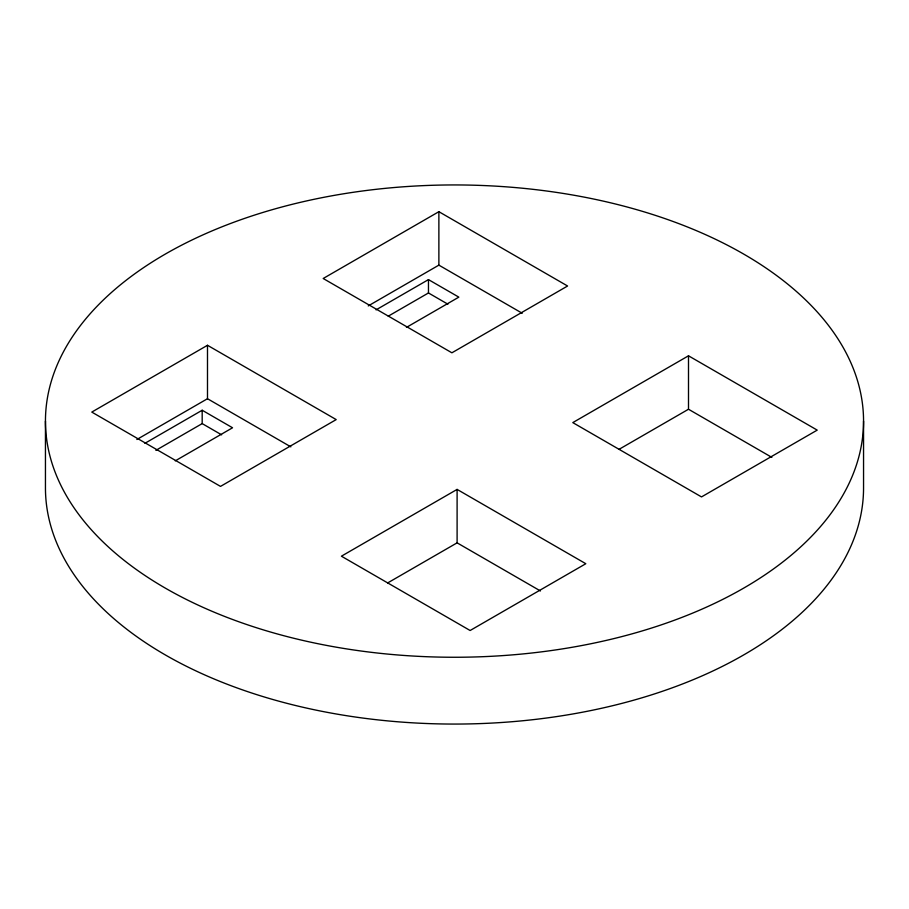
<?xml version="1.0" encoding="UTF-8"?>
<svg xmlns="http://www.w3.org/2000/svg" width="909" height="909" viewBox="0 0 909 909"><rect width="100%" height="100%" fill="white"/><g stroke="black" fill="none" stroke-linecap="round" stroke-linejoin="round"><path stroke-width="1.36" d="M207.491 345.284L91.786 412.084L220.501 486.395L336.205 419.594L207.491 345.284L207.491 398.721L290.846 446.853M438.877 211.695L323.184 278.495L451.898 352.806L567.591 286.005L438.877 211.695L438.877 265.133L522.243 313.253M136.85 439.502L207.491 398.721M368.247 305.913L438.877 265.133M144.895 443.319L202.184 410.243L232.556 427.775L175.267 460.852M376.053 309.867L428.469 279.608L458.84 297.141L406.425 327.399M155.859 450.353L202.184 423.605L221.626 434.832M388.245 316.184L428.469 292.959L447.898 304.185M457.102 489.406L341.409 556.194L470.123 630.505L585.816 563.716L457.102 489.406L457.102 542.843L540.457 590.964M688.499 355.805L572.795 422.605L701.509 496.916L817.214 430.116L688.499 355.805L688.499 409.243L771.855 457.375M387.688 582.919L457.102 542.843M619.074 449.319L688.499 409.243M863.55 421.106A409.05 236.158 0 0 1 249.975 625.619A409.05 236.158 0 0 1 249.975 216.581A409.05 236.158 0 0 1 863.55 421.106L863.55 487.894A409.05 236.158 0 0 1 454.5 724.064A409.05 236.158 0 0 1 45.45 487.894L45.45 421.106M428.469 279.608L428.469 292.959M202.184 410.243L202.184 423.605"/></g></svg>
